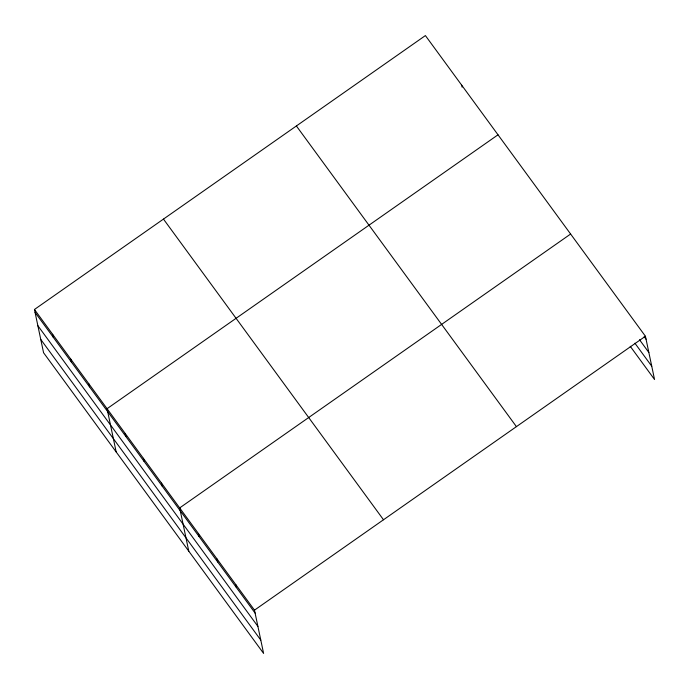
<?xml version="1.0" encoding="UTF-8"?>
<svg xmlns="http://www.w3.org/2000/svg" width="689" height="689" viewBox="0 0 689 689"><rect width="100%" height="100%" fill="white"/><g stroke="black" fill="none" stroke-linecap="round" stroke-linejoin="round"><path stroke-width="1.03" d="M34.45 309.482L254.482 610.153L263.603 653.422L43.571 352.742L34.45 309.482L425.397 35.578L645.429 336.258L654.55 379.518L630.237 346.3M498.009 134.803L107.062 408.698L116.174 451.967M570.621 234.027L179.674 507.922L188.786 551.191M254.482 610.153L645.429 336.258M644.181 336.637L646.049 339.195M639.504 339.72L648.857 352.501M634.913 343.208L651.742 366.212M296.391 125.966L516.423 426.637M163.465 219.093L383.497 519.764M35.07 312.418L255.102 613.089M37.878 325.725L257.901 626.396M40.763 339.436L260.795 640.107M461.708 85.195L462.121 87.15M235.776 584.591L236.396 587.536M217.078 559.037L217.698 561.974M198.372 533.484L198.992 536.421M161.519 483.118L162.139 486.055M143.364 458.314L143.984 461.251M125.217 433.51L125.829 436.447M88.907 383.894L89.527 386.839M70.752 359.09L71.372 362.026M52.605 334.286L53.225 337.222"/></g></svg>
